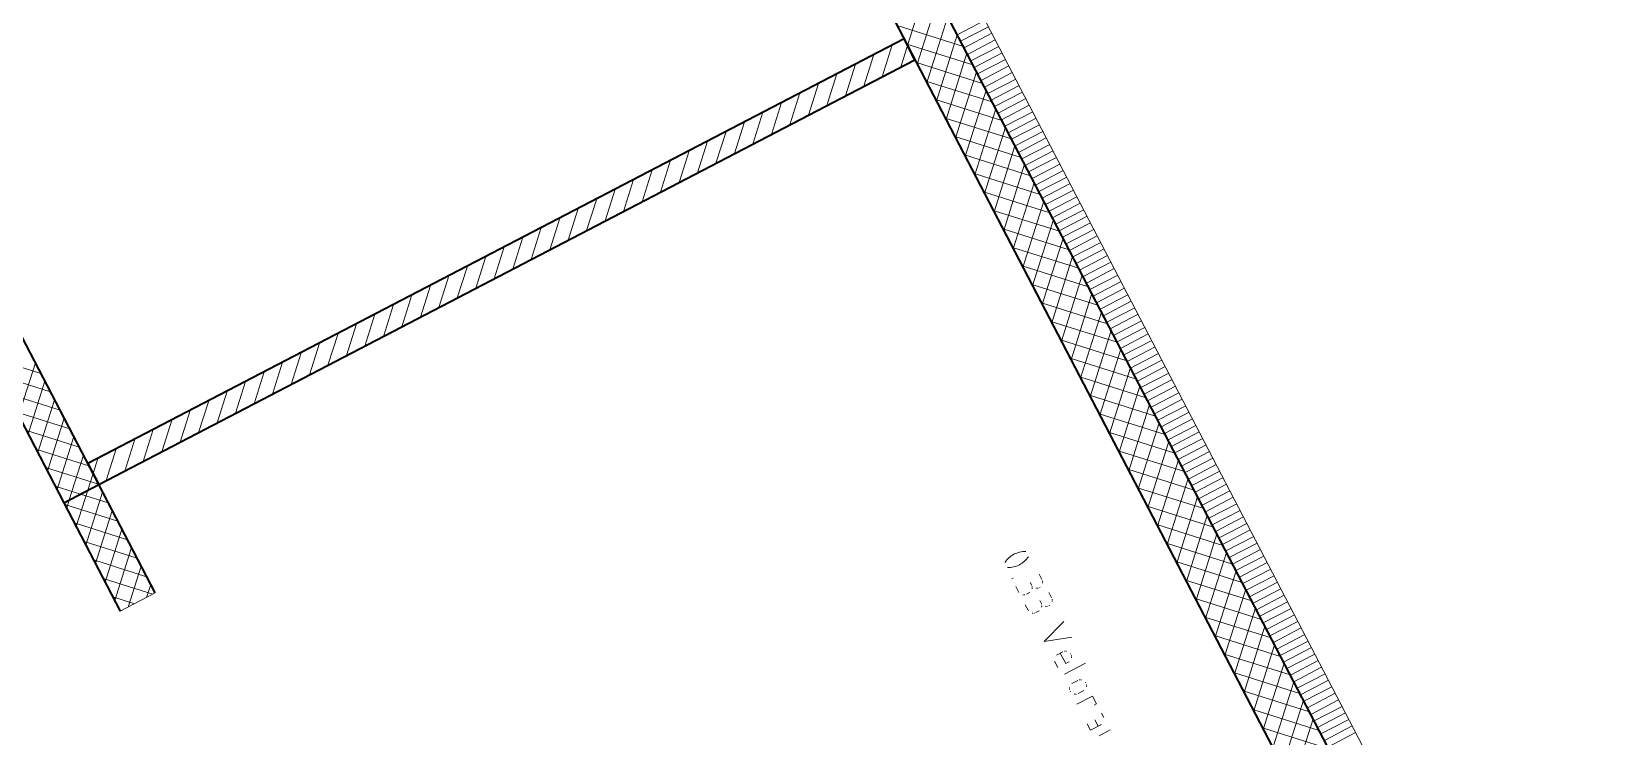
# Model space of a CAD drawing. Header units: metres. Extents: x 2740299.3 to 2740354.3, y 1267793.1 to 1267844.4.
# Drawn here: x 2740335.95 to 2740343.98, y 1267810.74 to 1267814.33 of the extents above; entities that cross this region are included whole.
import ezdxf

# ---------------------------------------------------------------- set-up
doc = ezdxf.new("R2010")
doc.units = ezdxf.units.M
doc.layers.add('grundriss', color=7, linetype='Continuous', true_color=0x000000)

msp = doc.modelspace()

# ---------------------------------------------------------------- linework, layer by layer
at = {"layer": 'grundriss', "color": 7, "linetype": 'Continuous', "lineweight": 18}
msp.add_line((2740343.9843, 1267808.2817), (2740335.8045, 1267824.0007), dxfattribs=at)
at = {"layer": 'grundriss', "color": 7, "linetype": 'Continuous', "lineweight": 35}
for p, q in [((2740343.8424, 1267808.2078), (2740335.6625, 1267823.9269)), ((2740335.4407, 1267823.8115), (2740343.6206, 1267808.0924)), ((2740340.3962, 1267814.2887), (2740336.2402, 1267812.126)), ((2740340.4516, 1267814.1822), (2740340.3962, 1267814.2887)), ((2740336.2956, 1267812.0196), (2740340.4516, 1267814.1822)), ((2740336.2956, 1267812.0196), (2740335.6678, 1267813.226)), ((2740335.4904, 1267813.1337), (2740336.1182, 1267811.9272)), ((2740336.2402, 1267812.126), (2740336.2956, 1267812.0196)), ((2740336.1182, 1267811.9272), (2740336.2956, 1267812.0196)), ((2740336.5829, 1267811.4676), (2740336.2956, 1267812.0196)), ((2740336.1182, 1267811.9272), (2740336.4055, 1267811.3752))]:
    msp.add_line(p, q, dxfattribs=at)
at = {"layer": 'grundriss', "color": 18, "linetype": 'Continuous', "lineweight": 0, "true_color": 0x000000}
for p, q in [((2740340.4142, 1267814.2541), (2740340.5206, 1267814.5913)), ((2740340.4632, 1267814.16), (2740340.5695, 1267814.4972)), ((2740340.3612, 1267814.356), (2740340.6984, 1267814.2496)), ((2740340.5121, 1267814.0659), (2740340.6185, 1267814.4031)), ((2740340.8092, 1267814.3833), (2740340.6672, 1267814.3094)), ((2740340.8265, 1267814.35), (2740340.6846, 1267814.2761)), ((2740340.3367, 1267814.2577), (2740340.2856, 1267814.0959)), ((2740340.4142, 1267814.2541), (2740340.3797, 1267814.1448)), ((2740340.4101, 1267814.2619), (2740340.7473, 1267814.1555)), ((2740340.5611, 1267813.9718), (2740340.6675, 1267814.309)), ((2740340.8438, 1267814.3167), (2740340.7019, 1267814.2429)), ((2740340.8611, 1267814.2835), (2740340.7192, 1267814.2096)), ((2740340.8784, 1267814.2502), (2740340.7365, 1267814.1763)), ((2740340.2426, 1267814.2088), (2740340.1916, 1267814.0469)), ((2740340.4591, 1267814.1678), (2740340.7963, 1267814.0614)), ((2740340.61, 1267813.8777), (2740340.7164, 1267814.2149)), ((2740340.8957, 1267814.2169), (2740340.7538, 1267814.1431)), ((2740340.913, 1267814.1837), (2740340.7711, 1267814.1098)), ((2740340.0544, 1267814.1108), (2740340.0034, 1267813.949)), ((2740340.1485, 1267814.1598), (2740340.0975, 1267813.998)), ((2740340.659, 1267813.7836), (2740340.7654, 1267814.1208)), ((2740340.9303, 1267814.1504), (2740340.7884, 1267814.0765)), ((2740340.9477, 1267814.1171), (2740340.8057, 1267814.0433)), ((2740339.8663, 1267814.0129), (2740339.8152, 1267813.8511)), ((2740339.9603, 1267814.0619), (2740339.9093, 1267813.9)), ((2740340.5081, 1267814.0737), (2740340.8452, 1267813.9673)), ((2740340.708, 1267813.6896), (2740340.8143, 1267814.0267)), ((2740340.965, 1267814.0839), (2740340.823, 1267814.01)), ((2740340.9823, 1267814.0506), (2740340.8403, 1267813.9767)), ((2740340.9996, 1267814.0173), (2740340.8577, 1267813.9435)), ((2740339.7722, 1267813.9639), (2740339.7211, 1267813.8021)), ((2740340.557, 1267813.9796), (2740340.8942, 1267813.8732)), ((2740340.7569, 1267813.5955), (2740340.8633, 1267813.9326)), ((2740341.0169, 1267813.9841), (2740340.875, 1267813.9102)), ((2740341.0342, 1267813.9508), (2740340.8923, 1267813.8769)), ((2740339.584, 1267813.866), (2740339.5329, 1267813.7042)), ((2740339.6781, 1267813.915), (2740339.627, 1267813.7531)), ((2740340.606, 1267813.8855), (2740340.9432, 1267813.7791)), ((2740341.0515, 1267813.9175), (2740340.9096, 1267813.8437)), ((2740341.0688, 1267813.8843), (2740340.9269, 1267813.8104)), ((2740341.0861, 1267813.851), (2740340.9442, 1267813.7771)), ((2740339.3958, 1267813.7681), (2740339.3448, 1267813.6063)), ((2740339.4899, 1267813.8171), (2740339.4388, 1267813.6552)), ((2740340.655, 1267813.7914), (2740340.9921, 1267813.6851)), ((2740340.8059, 1267813.5014), (2740340.9123, 1267813.8385)), ((2740341.1035, 1267813.8177), (2740340.9615, 1267813.7439)), ((2740341.1208, 1267813.7845), (2740340.9788, 1267813.7106)), ((2740339.3017, 1267813.7191), (2740339.2507, 1267813.5573)), ((2740340.7039, 1267813.6973), (2740341.0411, 1267813.591)), ((2740340.8549, 1267813.4073), (2740340.9612, 1267813.7445)), ((2740341.1381, 1267813.7512), (2740340.9961, 1267813.6773)), ((2740341.1554, 1267813.7179), (2740341.0135, 1267813.6441)), ((2740341.1727, 1267813.6847), (2740341.0308, 1267813.6108)), ((2740339.1135, 1267813.6212), (2740339.0625, 1267813.4594)), ((2740339.2076, 1267813.6702), (2740339.1566, 1267813.5083)), ((2740340.7529, 1267813.6032), (2740341.0901, 1267813.4969)), ((2740340.9038, 1267813.3132), (2740341.0102, 1267813.6504)), ((2740341.19, 1267813.6514), (2740341.0481, 1267813.5776)), ((2740341.2073, 1267813.6181), (2740341.0654, 1267813.5443)), ((2740338.9254, 1267813.5233), (2740338.8743, 1267813.3614)), ((2740339.0195, 1267813.5723), (2740338.9684, 1267813.4104)), ((2740340.9528, 1267813.2191), (2740341.0591, 1267813.5563)), ((2740341.2246, 1267813.5849), (2740341.0827, 1267813.511)), ((2740341.2419, 1267813.5516), (2740341.1, 1267813.4778)), ((2740338.8313, 1267813.4743), (2740338.7802, 1267813.3125)), ((2740340.8018, 1267813.5092), (2740341.139, 1267813.4028)), ((2740341.0017, 1267813.125), (2740341.1081, 1267813.4622)), ((2740341.2593, 1267813.5184), (2740341.1173, 1267813.4445)), ((2740341.2766, 1267813.4851), (2740341.1346, 1267813.4112)), ((2740341.2939, 1267813.4518), (2740341.1519, 1267813.378)), ((2740338.6431, 1267813.3764), (2740338.592, 1267813.2146)), ((2740338.7372, 1267813.4254), (2740338.6861, 1267813.2635)), ((2740340.8508, 1267813.4151), (2740341.188, 1267813.3087)), ((2740341.0507, 1267813.0309), (2740341.1571, 1267813.3681)), ((2740341.3112, 1267813.4186), (2740341.1692, 1267813.3447)), ((2740341.3285, 1267813.3853), (2740341.1866, 1267813.3114)), ((2740338.549, 1267813.3274), (2740338.498, 1267813.1656)), ((2740340.8998, 1267813.321), (2740341.2369, 1267813.2146)), ((2740341.3458, 1267813.352), (2740341.2039, 1267813.2782)), ((2740341.3631, 1267813.3188), (2740341.2212, 1267813.2449)), ((2740341.3804, 1267813.2855), (2740341.2385, 1267813.2116)), ((2740338.3608, 1267813.2295), (2740338.3098, 1267813.0677)), ((2740338.4549, 1267813.2785), (2740338.4039, 1267813.1166)), ((2740340.9487, 1267813.2269), (2740341.2859, 1267813.1205)), ((2740341.0997, 1267812.9368), (2740341.206, 1267813.274)), ((2740341.3977, 1267813.2522), (2740341.2558, 1267813.1784)), ((2740341.415, 1267813.219), (2740341.2731, 1267813.1451)), ((2740338.1727, 1267813.1316), (2740338.1216, 1267812.9698)), ((2740338.2667, 1267813.1806), (2740338.2157, 1267813.0187)), ((2740340.9977, 1267813.1328), (2740341.3349, 1267813.0264)), ((2740341.1486, 1267812.8427), (2740341.255, 1267813.1799)), ((2740341.4324, 1267813.1857), (2740341.2904, 1267813.1118)), ((2740341.4497, 1267813.1524), (2740341.3077, 1267813.0786)), ((2740338.0786, 1267813.0826), (2740338.0275, 1267812.9208)), ((2740341.1976, 1267812.7487), (2740341.304, 1267813.0858)), ((2740341.467, 1267813.1192), (2740341.325, 1267813.0453)), ((2740341.4843, 1267813.0859), (2740341.3424, 1267813.012)), ((2740341.5016, 1267813.0526), (2740341.3597, 1267812.9788)), ((2740337.8904, 1267812.9847), (2740337.8393, 1267812.8229)), ((2740337.9845, 1267813.0337), (2740337.9334, 1267812.8718)), ((2740341.0467, 1267813.0387), (2740341.3838, 1267812.9323)), ((2740341.2466, 1267812.6546), (2740341.3529, 1267812.9917)), ((2740341.5189, 1267813.0194), (2740341.377, 1267812.9455)), ((2740341.5362, 1267812.9861), (2740341.3943, 1267812.9122)), ((2740337.7022, 1267812.8868), (2740337.6512, 1267812.7249)), ((2740337.7963, 1267812.9358), (2740337.7452, 1267812.7739)), ((2740341.0956, 1267812.9446), (2740341.4328, 1267812.8383)), ((2740341.2955, 1267812.5605), (2740341.4019, 1267812.8977)), ((2740341.5535, 1267812.9528), (2740341.4116, 1267812.879)), ((2740341.5708, 1267812.9196), (2740341.4289, 1267812.8457)), ((2740341.5882, 1267812.8863), (2740341.4462, 1267812.8124)), ((2740337.6081, 1267812.8378), (2740337.5571, 1267812.676)), ((2740341.1446, 1267812.8505), (2740341.4817, 1267812.7442)), ((2740341.3445, 1267812.4664), (2740341.4508, 1267812.8036)), ((2740341.6055, 1267812.853), (2740341.4635, 1267812.7792)), ((2740341.6228, 1267812.8198), (2740341.4808, 1267812.7459)), ((2740337.4199, 1267812.7399), (2740337.3689, 1267812.5781)), ((2740337.514, 1267812.7889), (2740337.463, 1267812.627)), ((2740341.1935, 1267812.7564), (2740341.5307, 1267812.6501)), ((2740341.6401, 1267812.7865), (2740341.4982, 1267812.7127)), ((2740341.6574, 1267812.7532), (2740341.5155, 1267812.6794)), ((2740341.6747, 1267812.72), (2740341.5328, 1267812.6461)), ((2740335.7313, 1267812.6708), (2740336.001, 1267812.5857)), ((2740335.8877, 1267812.3702), (2740335.9728, 1267812.6399)), ((2740337.2318, 1267812.642), (2740337.1807, 1267812.4801)), ((2740337.3259, 1267812.6909), (2740337.2748, 1267812.5291)), ((2740341.2425, 1267812.6624), (2740341.5797, 1267812.556)), ((2740341.3934, 1267812.3723), (2740341.4998, 1267812.7095)), ((2740341.692, 1267812.6867), (2740341.5501, 1267812.6129)), ((2740341.7093, 1267812.6534), (2740341.5674, 1267812.5796)), ((2740335.7802, 1267812.5767), (2740336.05, 1267812.4916)), ((2740337.1377, 1267812.593), (2740337.0866, 1267812.4312)), ((2740341.2915, 1267812.5683), (2740341.6286, 1267812.4619)), ((2740341.4424, 1267812.2782), (2740341.5488, 1267812.6154)), ((2740341.7266, 1267812.6202), (2740341.5847, 1267812.5463)), ((2740341.7439, 1267812.5869), (2740341.602, 1267812.5131)), ((2740335.8292, 1267812.4826), (2740336.0989, 1267812.3975)), ((2740335.9367, 1267812.2761), (2740336.0218, 1267812.5458)), ((2740336.9495, 1267812.4951), (2740336.8984, 1267812.3333)), ((2740337.0436, 1267812.5441), (2740336.9925, 1267812.3822)), ((2740341.4914, 1267812.1841), (2740341.5977, 1267812.5213)), ((2740341.7613, 1267812.5537), (2740341.6193, 1267812.4798)), ((2740341.7786, 1267812.5204), (2740341.6366, 1267812.4465)), ((2740341.7959, 1267812.4871), (2740341.6539, 1267812.4133)), ((2740335.9856, 1267812.182), (2740336.0707, 1267812.4517)), ((2740336.8554, 1267812.4461), (2740336.8044, 1267812.2843)), ((2740341.3404, 1267812.4742), (2740341.6776, 1267812.3678)), ((2740341.5403, 1267812.09), (2740341.6467, 1267812.4272)), ((2740341.8132, 1267812.4539), (2740341.6713, 1267812.38)), ((2740341.8305, 1267812.4206), (2740341.6886, 1267812.3467)), ((2740335.8782, 1267812.3885), (2740336.1479, 1267812.3034)), ((2740336.0346, 1267812.0879), (2740336.1197, 1267812.3576)), ((2740336.6672, 1267812.3482), (2740336.6162, 1267812.1864)), ((2740336.7613, 1267812.3972), (2740336.7103, 1267812.2353)), ((2740341.3894, 1267812.3801), (2740341.7266, 1267812.2737)), ((2740341.5893, 1267811.9959), (2740341.6956, 1267812.3331)), ((2740341.8478, 1267812.3873), (2740341.7059, 1267812.3135)), ((2740341.8651, 1267812.3541), (2740341.7232, 1267812.2802)), ((2740341.8824, 1267812.3208), (2740341.7405, 1267812.2469)), ((2740335.9271, 1267812.2944), (2740336.1969, 1267812.2093)), ((2740336.0836, 1267811.9938), (2740336.1687, 1267812.2635)), ((2740336.4791, 1267812.2503), (2740336.428, 1267812.0884)), ((2740336.5731, 1267812.2992), (2740336.5221, 1267812.1374)), ((2740341.4383, 1267812.286), (2740341.7755, 1267812.1796)), ((2740341.6382, 1267811.9019), (2740341.7446, 1267812.239)), ((2740341.8997, 1267812.2875), (2740341.7578, 1267812.2137)), ((2740341.9171, 1267812.2543), (2740341.7751, 1267812.1804)), ((2740335.9761, 1267812.2003), (2740336.2458, 1267812.1152)), ((2740336.1457, 1267811.9416), (2740336.2176, 1267812.1695)), ((2740336.385, 1267812.2013), (2740336.3339, 1267812.0395)), ((2740341.4873, 1267812.1919), (2740341.8245, 1267812.0855)), ((2740341.9344, 1267812.221), (2740341.7924, 1267812.1471)), ((2740341.9517, 1267812.1877), (2740341.8097, 1267812.1139)), ((2740336.025, 1267812.1063), (2740336.2948, 1267812.0212)), ((2740336.2909, 1267812.1524), (2740336.2666, 1267812.0754)), ((2740341.5363, 1267812.0978), (2740341.8734, 1267811.9915)), ((2740341.6872, 1267811.8078), (2740341.7936, 1267812.1449)), ((2740341.969, 1267812.1545), (2740341.8271, 1267812.0806)), ((2740341.9863, 1267812.1212), (2740341.8444, 1267812.0473)), ((2740342.0036, 1267812.0879), (2740341.8617, 1267812.0141)), ((2740336.074, 1267812.0122), (2740336.2031, 1267811.9714)), ((2740336.2398, 1267811.9905), (2740336.2666, 1267812.0754)), ((2740341.5852, 1267812.0037), (2740341.9224, 1267811.8974)), ((2740341.7362, 1267811.7137), (2740341.8425, 1267812.0509)), ((2740342.0209, 1267812.0547), (2740341.879, 1267811.9808)), ((2740342.0382, 1267812.0214), (2740341.8963, 1267811.9475)), ((2740336.123, 1267811.9181), (2740336.3927, 1267811.833)), ((2740336.1325, 1267811.8997), (2740336.1457, 1267811.9416)), ((2740336.1815, 1267811.8056), (2740336.2398, 1267811.9905)), ((2740336.2031, 1267811.9714), (2740336.3438, 1267811.9271)), ((2740336.2305, 1267811.7115), (2740336.3155, 1267811.9813)), ((2740341.7851, 1267811.6196), (2740341.8915, 1267811.9568)), ((2740342.0555, 1267811.9881), (2740341.9136, 1267811.9143)), ((2740342.0728, 1267811.9549), (2740341.9309, 1267811.881)), ((2740342.0902, 1267811.9216), (2740341.9482, 1267811.8477)), ((2740336.2794, 1267811.6174), (2740336.3645, 1267811.8872)), ((2740341.6342, 1267811.9096), (2740341.9714, 1267811.8033)), ((2740341.8341, 1267811.5255), (2740341.9405, 1267811.8627)), ((2740342.1075, 1267811.8883), (2740341.9655, 1267811.8145)), ((2740342.1248, 1267811.8551), (2740341.9828, 1267811.7812)), ((2740336.1719, 1267811.824), (2740336.4417, 1267811.7389)), ((2740336.3284, 1267811.5234), (2740336.4135, 1267811.7931)), ((2740341.6832, 1267811.8156), (2740342.0203, 1267811.7092)), ((2740341.8831, 1267811.4314), (2740341.9894, 1267811.7686)), ((2740342.1421, 1267811.8218), (2740342.0002, 1267811.748)), ((2740342.1594, 1267811.7885), (2740342.0175, 1267811.7147)), ((2740336.2209, 1267811.7299), (2740336.4906, 1267811.6448)), ((2740336.3773, 1267811.4293), (2740336.4624, 1267811.699)), ((2740341.7321, 1267811.7215), (2740342.0693, 1267811.6151)), ((2740342.1767, 1267811.7553), (2740342.0348, 1267811.6814)), ((2740342.194, 1267811.722), (2740342.0521, 1267811.6482)), ((2740342.2113, 1267811.6887), (2740342.0694, 1267811.6149)), ((2740336.2699, 1267811.6358), (2740336.5396, 1267811.5507)), ((2740336.4455, 1267811.3961), (2740336.5114, 1267811.6049)), ((2740341.7811, 1267811.6274), (2740342.1183, 1267811.521)), ((2740341.932, 1267811.3373), (2740342.0384, 1267811.6745)), ((2740342.2286, 1267811.6555), (2740342.0867, 1267811.5816)), ((2740342.246, 1267811.6222), (2740342.104, 1267811.5484)), ((2740336.3188, 1267811.5417), (2740336.5719, 1267811.4619)), ((2740341.83, 1267811.5333), (2740342.1672, 1267811.4269)), ((2740341.981, 1267811.2432), (2740342.0873, 1267811.5804)), ((2740342.2633, 1267811.589), (2740342.1213, 1267811.5151)), ((2740342.2806, 1267811.5557), (2740342.1386, 1267811.4818)), ((2740342.2979, 1267811.5224), (2740342.156, 1267811.4486)), ((2740336.3678, 1267811.4476), (2740336.4779, 1267811.4129)), ((2740336.5396, 1267811.445), (2740336.5604, 1267811.5108)), ((2740341.879, 1267811.4392), (2740342.2162, 1267811.3328)), ((2740342.0299, 1267811.1491), (2740342.1363, 1267811.4863)), ((2740342.3152, 1267811.4892), (2740342.1733, 1267811.4153)), ((2740342.3325, 1267811.4559), (2740342.1906, 1267811.382)), ((2740342.0789, 1267811.0551), (2740342.1853, 1267811.3922)), ((2740342.3498, 1267811.4226), (2740342.2079, 1267811.3488)), ((2740342.3671, 1267811.3894), (2740342.2252, 1267811.3155)), ((2740342.3844, 1267811.3561), (2740342.2425, 1267811.2822)), ((2740341.928, 1267811.3451), (2740342.2651, 1267811.2387)), ((2740342.1279, 1267810.961), (2740342.2342, 1267811.2981)), ((2740342.4018, 1267811.3228), (2740342.2598, 1267811.249)), ((2740342.4191, 1267811.2896), (2740342.2771, 1267811.2157)), ((2740341.9769, 1267811.251), (2740342.3141, 1267811.1447)), ((2740342.1768, 1267810.8669), (2740342.2832, 1267811.2041)), ((2740342.4364, 1267811.2563), (2740342.2944, 1267811.1824)), ((2740342.4537, 1267811.223), (2740342.3117, 1267811.1492)), ((2740342.0259, 1267811.1569), (2740342.3631, 1267811.0506)), ((2740342.471, 1267811.1898), (2740342.3291, 1267811.1159)), ((2740342.4883, 1267811.1565), (2740342.3464, 1267811.0826)), ((2740342.5056, 1267811.1232), (2740342.3637, 1267811.0494)), ((2740342.0748, 1267811.0628), (2740342.412, 1267810.9565)), ((2740342.2258, 1267810.7728), (2740342.3322, 1267811.11)), ((2740342.5229, 1267811.09), (2740342.381, 1267811.0161)), ((2740342.5402, 1267811.0567), (2740342.3983, 1267810.9828)), ((2740342.1238, 1267810.9688), (2740342.461, 1267810.8624)), ((2740342.2747, 1267810.6787), (2740342.3811, 1267811.0159)), ((2740342.5575, 1267811.0234), (2740342.4156, 1267810.9496)), ((2740342.5749, 1267810.9902), (2740342.4329, 1267810.9163)), ((2740342.5922, 1267810.9569), (2740342.4502, 1267810.883)), ((2740342.1728, 1267810.8747), (2740342.5099, 1267810.7683)), ((2740342.3237, 1267810.5846), (2740342.4301, 1267810.9218)), ((2740342.6095, 1267810.9236), (2740342.4675, 1267810.8498)), ((2740342.6268, 1267810.8904), (2740342.4849, 1267810.8165)), ((2740342.3727, 1267810.4905), (2740342.479, 1267810.8277)), ((2740342.6441, 1267810.8571), (2740342.5022, 1267810.7833)), ((2740342.6614, 1267810.8238), (2740342.5195, 1267810.75)), ((2740342.2217, 1267810.7806), (2740342.5589, 1267810.6742)), ((2740342.6787, 1267810.7906), (2740342.5368, 1267810.7167)), ((2740342.696, 1267810.7573), (2740342.5541, 1267810.6835))]:
    msp.add_line(p, q, dxfattribs=at)
at = {"layer": 'grundriss', "color": 7, "lineweight": 0}
for p, q in [((2740340.985, 1267811.6753), (2740340.9927, 1267811.6771)), ((2740340.9927, 1267811.6771), (2740341.0004, 1267811.6781)), ((2740341.0004, 1267811.6781), (2740341.0082, 1267811.6786)), ((2740341.0082, 1267811.6786), (2740341.0159, 1267811.6788)), ((2740340.9096, 1267811.6235), (2740340.9141, 1267811.6297)), ((2740340.9141, 1267811.6297), (2740340.9191, 1267811.6359)), ((2740340.9191, 1267811.6359), (2740340.9243, 1267811.6414)), ((2740340.9313, 1267811.5973), (2740340.9236, 1267811.597)), ((2740340.9243, 1267811.6414), (2740340.9301, 1267811.6469)), ((2740340.9301, 1267811.6469), (2740340.9361, 1267811.6519)), ((2740340.939, 1267811.5978), (2740340.9313, 1267811.5973)), ((2740340.9361, 1267811.6519), (2740340.9423, 1267811.6566)), ((2740340.9468, 1267811.5988), (2740340.939, 1267811.5978)), ((2740340.9423, 1267811.6566), (2740340.949, 1267811.6606)), ((2740340.9545, 1267811.6005), (2740340.9468, 1267811.5988)), ((2740340.949, 1267811.6606), (2740340.9558, 1267811.6646)), ((2740340.962, 1267811.6025), (2740340.9545, 1267811.6005)), ((2740340.9558, 1267811.6646), (2740340.9627, 1267811.6679)), ((2740340.9695, 1267811.605), (2740340.962, 1267811.6025)), ((2740340.9627, 1267811.6679), (2740340.97, 1267811.6709)), ((2740340.9767, 1267811.608), (2740340.9695, 1267811.605)), ((2740340.97, 1267811.6709), (2740340.9775, 1267811.6733)), ((2740340.9837, 1267811.6112), (2740340.9767, 1267811.608)), ((2740340.9775, 1267811.6733), (2740340.985, 1267811.6753)), ((2740340.9904, 1267811.6152), (2740340.9837, 1267811.6112)), ((2740340.9972, 1267811.6192), (2740340.9904, 1267811.6152)), ((2740341.0034, 1267811.6239), (2740340.9972, 1267811.6192)), ((2740341.0094, 1267811.6289), (2740341.0034, 1267811.6239)), ((2740341.0151, 1267811.6344), (2740341.0094, 1267811.6289)), ((2740341.0204, 1267811.6399), (2740341.0151, 1267811.6344)), ((2740341.0254, 1267811.6462), (2740341.0204, 1267811.6399)), ((2740341.0299, 1267811.6524), (2740341.0254, 1267811.6462)), ((2740340.9445, 1267811.5404), (2740340.9513, 1267811.5436)), ((2740341.0456, 1267811.5084), (2740341.0386, 1267811.5217)), ((2740341.085, 1267811.5626), (2740341.0987, 1267811.5361)), ((2740341.1015, 1267811.5287), (2740341.1022, 1267811.5247)), ((2740341.1022, 1267811.5209), (2740341.1017, 1267811.5169)), ((2740340.9792, 1267811.4738), (2740340.9652, 1267811.5005)), ((2740340.9812, 1267811.4703), (2740340.9792, 1267811.4738)), ((2740341.0044, 1267811.4576), (2740341.0004, 1267811.458)), ((2740341.0121, 1267811.4583), (2740341.0082, 1267811.4576)), ((2740341.0328, 1267811.4678), (2740341.0196, 1267811.461)), ((2740341.0361, 1267811.47), (2740341.0326, 1267811.468)), ((2740341.0478, 1267811.505), (2740341.0458, 1267811.5084)), ((2740341.0481, 1267811.501), (2740341.0488, 1267811.497)), ((2740341.0488, 1267811.4932), (2740341.0483, 1267811.4892)), ((2740341.071, 1267811.4922), (2740341.067, 1267811.4927)), ((2740341.0788, 1267811.493), (2740341.0748, 1267811.4922)), ((2740341.0895, 1267811.4977), (2740341.086, 1267811.4957)), ((2740341.1334, 1267811.4695), (2740341.1471, 1267811.4428)), ((2740341.0276, 1267811.3807), (2740341.0136, 1267811.4072)), ((2740341.0296, 1267811.3772), (2740341.0276, 1267811.3807)), ((2740341.0528, 1267811.3645), (2740341.0488, 1267811.365)), ((2740341.0605, 1267811.3652), (2740341.0566, 1267811.3645)), ((2740341.0812, 1267811.3747), (2740341.068, 1267811.3677)), ((2740341.0847, 1267811.377), (2740341.0812, 1267811.375)), ((2740341.094, 1267811.4151), (2740341.087, 1267811.4286)), ((2740341.0962, 1267811.4119), (2740341.0942, 1267811.4154)), ((2740341.0967, 1267811.4079), (2740341.0975, 1267811.4039)), ((2740341.0975, 1267811.4002), (2740341.097, 1267811.3962)), ((2740341.1194, 1267811.3992), (2740341.1154, 1267811.3997)), ((2740341.1272, 1267811.3999), (2740341.1232, 1267811.3992)), ((2740341.1379, 1267811.4047), (2740341.1344, 1267811.4027)), ((2740341.1499, 1267811.4356), (2740341.1506, 1267811.4316)), ((2740341.1506, 1267811.4279), (2740341.1501, 1267811.4239)), ((2740341.2095, 1267811.3231), (2740341.1107, 1267811.221)), ((2740341.1107, 1267811.221), (2740341.2509, 1267811.2433)), ((2740341.1798, 1267811.0878), (2740341.1626, 1267811.1213)), ((2740341.1721, 1267811.1514), (2740341.2052, 1267811.1689)), ((2740341.2197, 1267811.1085), (2740341.192, 1267811.1619)), ((2740341.2127, 1267811.1714), (2740341.2167, 1267811.1722)), ((2740341.2329, 1267811.1155), (2740341.2197, 1267811.1085)), ((2740341.2205, 1267811.1722), (2740341.2244, 1267811.1717)), ((2740341.2364, 1267811.1178), (2740341.2329, 1267811.1158)), ((2740341.2437, 1267811.1594), (2740341.2457, 1267811.1559)), ((2740341.2484, 1267811.1487), (2740341.2491, 1267811.1447)), ((2740341.2491, 1267811.141), (2740341.2486, 1267811.137)), ((2740341.2137, 1267811.0549), (2740341.3202, 1267811.1103)), ((2740341.2387, 1267810.9833), (2740341.2392, 1267810.9873)), ((2740341.2394, 1267810.9756), (2740341.2387, 1267810.9796)), ((2740341.2442, 1267810.9648), (2740341.2422, 1267810.9683)), ((2740341.2514, 1267811.0065), (2740341.2549, 1267811.0085)), ((2740341.2549, 1267811.0085), (2740341.2813, 1267811.0225)), ((2740341.309, 1267810.9693), (2740341.2826, 1267810.9554)), ((2740341.2888, 1267811.025), (2740341.2928, 1267811.0257)), ((2740341.2965, 1267811.0257), (2740341.3005, 1267811.0252)), ((2740341.3125, 1267810.9713), (2740341.309, 1267810.9693)), ((2740341.3197, 1267811.013), (2740341.3217, 1267811.0095)), ((2740341.3245, 1267811.0023), (2740341.3252, 1267810.9983)), ((2740341.3252, 1267810.9945), (2740341.3247, 1267810.9905)), ((2740341.2674, 1267810.9521), (2740341.2634, 1267810.9526)), ((2740341.2751, 1267810.9529), (2740341.2711, 1267810.9521)), ((2740341.2766, 1267810.9017), (2740341.3564, 1267810.9431)), ((2740341.3564, 1267810.9431), (2740341.3771, 1267810.9032)), ((2740341.3771, 1267810.9032), (2740341.3639, 1267810.8962)), ((2740341.3459, 1267810.7685), (2740341.3285, 1267810.8019)), ((2740341.4023, 1267810.7979), (2740341.3459, 1267810.7685)), ((2740341.3684, 1267810.8226), (2740341.3856, 1267810.7895)), ((2740341.4013, 1267810.8566), (2740341.4135, 1267810.8334)), ((2740341.4465, 1267810.7702), (2740341.3898, 1267810.7408))]:
    msp.add_line(p, q, dxfattribs=at)
at = {"layer": 'grundriss', "color": 7, "linetype": 'Continuous', "lineweight": 13}
msp.add_line((2740336.5829, 1267811.4676), (2740336.4055, 1267811.3752), dxfattribs=at)

doc.saveas('drawing.dxf')
